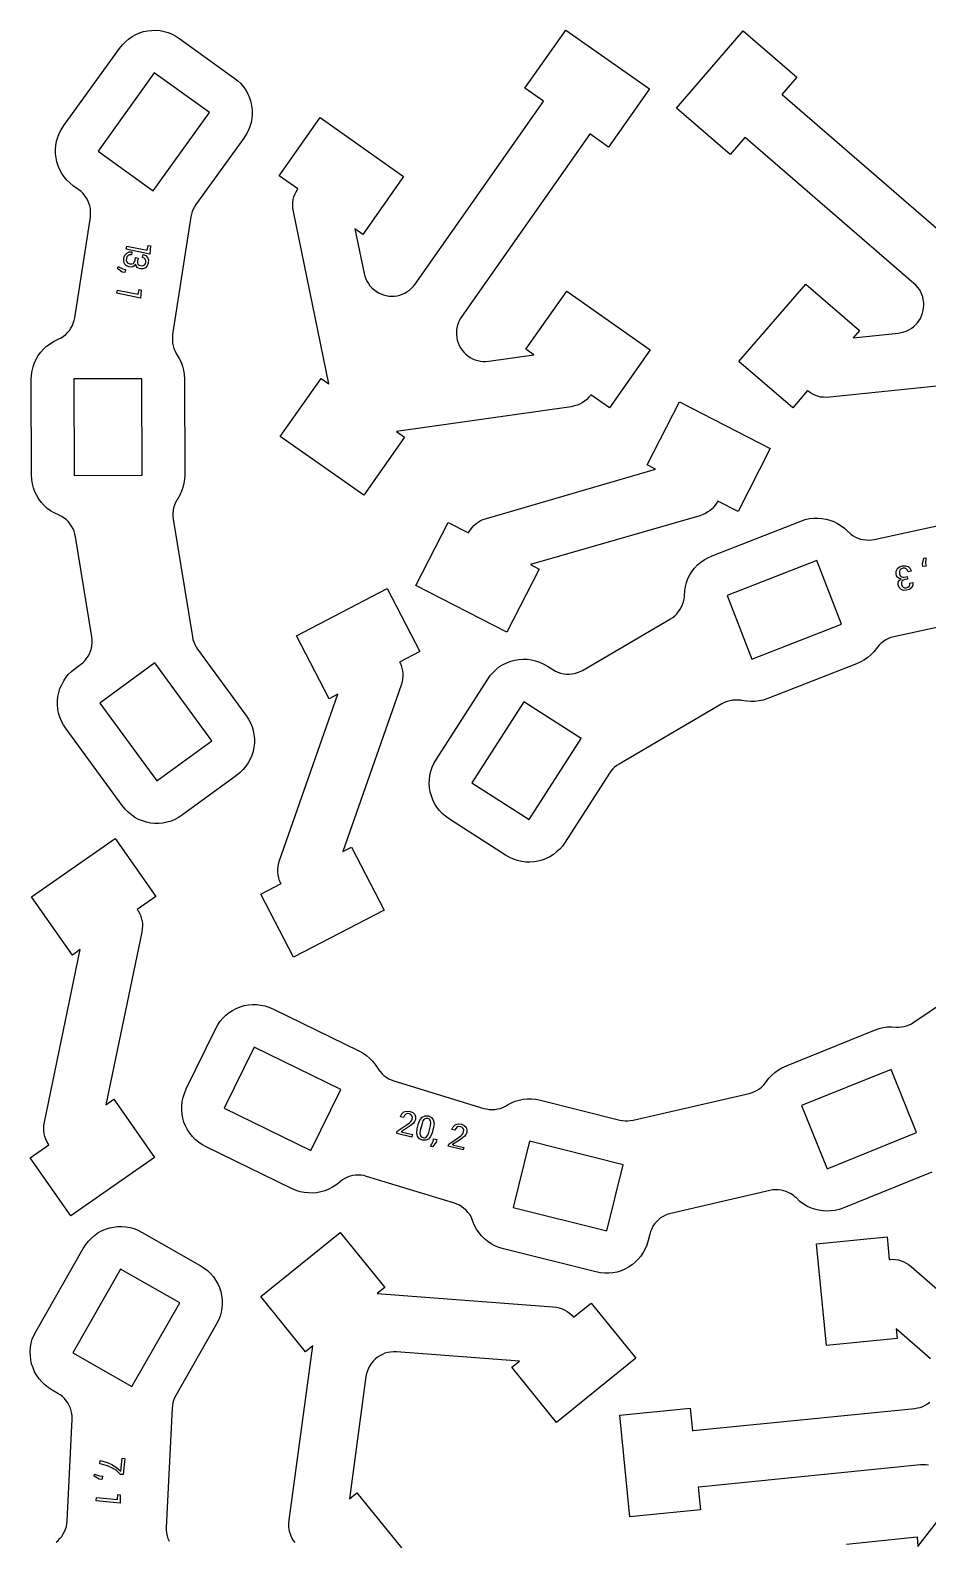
# Model space of a CAD drawing. Header units: millimetres. Extents: x 1 to 270, y 1 to 279.
# Drawn here: x 0.9 to 64.2, y 172.6 to 279.1 of the extents above; entities that cross this region are included whole.
import ezdxf

# ---------------------------------------------------------------- set-up
doc = ezdxf.new("R2010")
doc.units = ezdxf.units.MM

msp = doc.modelspace()

# ---------------------------------------------------------------- linework, layer by layer
at = {"color": 1}
for points in [[(2.59, 245.08), (2.34, 245.23), (2.1, 245.4), (1.89, 245.6), (1.69, 245.82), (1.51, 246.05), (1.36, 246.3), (1.23, 246.57), (1.13, 246.85), (1.06, 247.13), (1.02, 247.42), (1, 247.77), (0.97, 254.47), (0.99, 254.81), (1.03, 255.1), (1.1, 255.39), (1.2, 255.66), (1.32, 255.93), (1.47, 256.18), (1.65, 256.42), (1.85, 256.64), (2.06, 256.84), (2.3, 257.01), (2.55, 257.17), (2.88, 257.33), (2.92, 257.34), (3.09, 257.43), (3.25, 257.54), (3.41, 257.66), (3.54, 257.8), (3.67, 257.95), (3.77, 258.11), (3.87, 258.28), (3.94, 258.46), (4, 258.65), (4.04, 258.84), (5.14, 265.93), (5.16, 266.13), (5.16, 266.33), (5.14, 266.53), (5.1, 266.72), (5.04, 266.91), (4.97, 267.1), (4.87, 267.27), (4.76, 267.44), (4.63, 267.59), (4.49, 267.73), (4.33, 267.86), (3.96, 268.12), (3.69, 268.34), (3.48, 268.54), (3.29, 268.77), (3.13, 269.01), (2.99, 269.27), (2.87, 269.54), (2.78, 269.82), (2.72, 270.11), (2.69, 270.4), (2.68, 270.69), (2.71, 270.98), (2.76, 271.27), (2.84, 271.56), (2.95, 271.83), (3.09, 272.09), (3.27, 272.38), (7.19, 277.81), (7.41, 278.08), (7.61, 278.29), (7.84, 278.48), (8.08, 278.65), (8.34, 278.79), (8.61, 278.91), (8.89, 279), (9.18, 279.06), (9.47, 279.09), (9.76, 279.1), (10.06, 279.07), (10.34, 279.02), (10.63, 278.94), (10.9, 278.83), (11.16, 278.69), (11.45, 278.5), (15.26, 275.75), (15.53, 275.54), (15.74, 275.34), (15.93, 275.11), (16.1, 274.87), (16.24, 274.61), (16.36, 274.34), (16.45, 274.06), (16.51, 273.77), (16.54, 273.48), (16.54, 273.19), (16.52, 272.89), (16.47, 272.6), (16.38, 272.32), (16.28, 272.05), (16.14, 271.79), (15.95, 271.5), (12.58, 266.82), (12.48, 266.66), (12.39, 266.5), (12.32, 266.32), (12.26, 266.14), (12.23, 265.96), (10.94, 257.65), (10.92, 257.45), (10.92, 257.25), (10.94, 257.05), (10.97, 256.86), (11.03, 256.67), (11.11, 256.48), (11.2, 256.31), (11.41, 255.97), (11.54, 255.7), (11.64, 255.42), (11.71, 255.14), (11.76, 254.85), (11.77, 254.51), (11.8, 247.8), (11.78, 247.46), (11.74, 247.17), (11.67, 246.88), (11.57, 246.61), (11.45, 246.34), (11.25, 246.01), (11.24, 245.99), (11.15, 245.82), (11.07, 245.63), (11.01, 245.44), (10.98, 245.25), (10.96, 245.05), (10.96, 244.85), (10.98, 244.65), (12.33, 236.35), (12.37, 236.17), (12.43, 235.99), (12.5, 235.82), (12.59, 235.65), (12.69, 235.49), (16.1, 230.84), (16.29, 230.56), (16.42, 230.3), (16.54, 230.02), (16.62, 229.74), (16.67, 229.45), (16.7, 229.16), (16.7, 228.86), (16.67, 228.57), (16.61, 228.28), (16.52, 228), (16.41, 227.73), (16.27, 227.47), (16.1, 227.23), (15.91, 227), (15.71, 226.8), (15.44, 226.58), (11.64, 223.8), (11.36, 223.61), (11.1, 223.48), (10.83, 223.37), (10.54, 223.28), (10.25, 223.23), (9.96, 223.2), (9.67, 223.2), (9.38, 223.23), (9.09, 223.29), (8.81, 223.38), (8.53, 223.49), (8.28, 223.63), (8.03, 223.8), (7.81, 223.99), (7.6, 224.2), (7.38, 224.46), (3.43, 229.87), (3.24, 230.16), (3.1, 230.42), (2.99, 230.69), (2.9, 230.97), (2.85, 231.26), (2.82, 231.55), (2.82, 231.85), (2.85, 232.14), (2.91, 232.43), (3, 232.71), (3.12, 232.98), (3.26, 233.24), (3.42, 233.48), (3.61, 233.71), (3.82, 233.92), (4.08, 234.13), (4.45, 234.4), (4.61, 234.53), (4.75, 234.67), (4.88, 234.82), (4.99, 234.99), (5.08, 235.16), (5.16, 235.35), (5.21, 235.54), (5.25, 235.74), (5.27, 235.94), (5.27, 236.14), (5.24, 236.34), (4.09, 243.41), (4.05, 243.61), (3.99, 243.79), (3.92, 243.97), (3.82, 244.14), (3.72, 244.3), (3.59, 244.45), (3.45, 244.59), (3.3, 244.71), (3.14, 244.82), (2.97, 244.91), (2.93, 244.92), (2.59, 245.08)], [(21.4, 254.56), (21.96, 254.17), (19.45, 266.33), (19.42, 266.57), (19.41, 266.77), (19.41, 266.97), (19.44, 267.16), (19.49, 267.35), (19.55, 267.53), (19.64, 267.71), (19.74, 267.88), (19.77, 267.93), (18.46, 268.85), (21.34, 272.94), (27.22, 268.8), (24.35, 264.71), (23.79, 265.1), (24.44, 261.96), (24.49, 261.77), (24.55, 261.59), (24.64, 261.41), (24.74, 261.25), (24.85, 261.09), (24.98, 260.95), (25.13, 260.82), (25.28, 260.7), (25.45, 260.6), (25.62, 260.52), (25.8, 260.45), (25.99, 260.4), (26.18, 260.37), (26.38, 260.36), (26.57, 260.37), (26.76, 260.39), (26.95, 260.44), (27.13, 260.5), (27.31, 260.58), (27.48, 260.68), (27.64, 260.79), (27.78, 260.92), (27.91, 261.06), (28.03, 261.21), (37.06, 274.05), (37.09, 274.09), (35.78, 275.01), (38.66, 279.1), (44.55, 274.96), (41.67, 270.87), (40.36, 271.79), (40.33, 271.75), (31.31, 258.91), (31.2, 258.75), (31.11, 258.57), (31.04, 258.39), (30.99, 258.21), (30.96, 258.02), (30.94, 257.82), (30.95, 257.63), (30.97, 257.44), (31.01, 257.25), (31.07, 257.06), (31.14, 256.88), (31.24, 256.71), (31.35, 256.55), (31.47, 256.41), (31.61, 256.27), (31.76, 256.15), (31.92, 256.04), (32.09, 255.95), (32.27, 255.88), (32.46, 255.82), (32.65, 255.78), (32.84, 255.76), (33.03, 255.76), (33.23, 255.78), (36.4, 256.23), (35.85, 256.63), (38.72, 260.72), (44.61, 256.58), (41.74, 252.49), (40.42, 253.41), (40.39, 253.36), (40.26, 253.21), (40.13, 253.07), (39.97, 252.95), (39.81, 252.84), (39.64, 252.75), (39.45, 252.67), (39.27, 252.62), (39.03, 252.57), (26.73, 250.81), (27.29, 250.42), (24.41, 246.33), (18.52, 250.47), (21.4, 254.56)], [(69.61, 254.52), (57.26, 253.23), (57.01, 253.22), (56.82, 253.23), (56.62, 253.25), (56.43, 253.3), (56.25, 253.37), (56.07, 253.45), (55.9, 253.55), (55.74, 253.66), (55.7, 253.71), (54.65, 252.49), (50.86, 255.76), (55.57, 261.21), (59.35, 257.94), (58.91, 257.43), (62.1, 257.76), (62.29, 257.79), (62.48, 257.84), (62.66, 257.9), (62.84, 257.98), (63.01, 258.08), (63.16, 258.2), (63.3, 258.33), (63.44, 258.47), (63.55, 258.63), (63.65, 258.79), (63.74, 258.97), (63.8, 259.15), (63.85, 259.34), (63.88, 259.53), (63.89, 259.72), (63.89, 259.92), (63.86, 260.11), (63.82, 260.3), (63.76, 260.48), (63.68, 260.66), (63.58, 260.82), (63.47, 260.98), (63.34, 261.13), (63.2, 261.26), (51.32, 271.52), (51.28, 271.55), (50.24, 270.34), (46.45, 273.6), (51.15, 279.05), (54.94, 275.79), (53.89, 274.57), (53.93, 274.54), (65.81, 264.29)], [(13.55, 273.29), (9.65, 276.1), (5.68, 270.58), (9.57, 267.78), (13.55, 273.29)], [(8.77, 254.54), (3.97, 254.53), (4, 247.73), (8.8, 247.74), (8.77, 254.54)], [(36.78, 241.13), (34.5, 236.68), (28.09, 239.96), (30.37, 244.41), (31.8, 243.68), (31.82, 243.73), (31.93, 243.9), (32.05, 244.06), (32.18, 244.2), (32.33, 244.33), (32.48, 244.44), (32.65, 244.54), (32.83, 244.62), (33.06, 244.7), (44.99, 248.16), (44.39, 248.47), (46.67, 252.92), (53.07, 249.63), (50.8, 245.18), (49.37, 245.92), (49.34, 245.86), (49.24, 245.69), (49.12, 245.54), (48.99, 245.39), (48.84, 245.26), (48.68, 245.15), (48.51, 245.05), (48.33, 244.97), (48.1, 244.89), (36.17, 241.44), (36.78, 241.13)], [(42.25, 227.28), (42.1, 227.17), (41.97, 227.04), (41.84, 226.89), (41.73, 226.74), (38.62, 221.89), (38.42, 221.61), (38.23, 221.39), (38.01, 221.19), (37.78, 221.01), (37.53, 220.85), (37.27, 220.72), (36.99, 220.62), (36.71, 220.54), (36.42, 220.49), (36.12, 220.47), (35.83, 220.48), (35.54, 220.52), (35.25, 220.58), (34.97, 220.68), (34.7, 220.8), (34.41, 220.97), (30.45, 223.51), (30.17, 223.71), (29.95, 223.9), (29.75, 224.12), (29.57, 224.35), (29.41, 224.6), (29.28, 224.86), (29.18, 225.14), (29.1, 225.42), (29.05, 225.71), (29.03, 226.01), (29.04, 226.3), (29.08, 226.59), (29.15, 226.88), (29.24, 227.16), (29.36, 227.43), (29.53, 227.72), (33.15, 233.36), (33.35, 233.64), (33.55, 233.86), (33.76, 234.07), (33.99, 234.25), (34.24, 234.4), (34.51, 234.53), (34.78, 234.64), (35.06, 234.71), (35.35, 234.76), (35.65, 234.78), (35.94, 234.77), (36.23, 234.73), (36.52, 234.67), (36.8, 234.57), (37.07, 234.45), (37.37, 234.28), (37.75, 234.04), (37.92, 233.94), (38.1, 233.85), (38.29, 233.79), (38.49, 233.75), (38.69, 233.72), (38.89, 233.72), (39.09, 233.74), (39.28, 233.77), (39.48, 233.83), (39.66, 233.9), (39.84, 233.99), (46.03, 237.61), (46.19, 237.72), (46.34, 237.84), (46.48, 237.98), (46.61, 238.13), (46.72, 238.29), (46.81, 238.46), (46.89, 238.63), (46.95, 238.82), (46.99, 239.01), (47.02, 239.2), (47.02, 239.24), (47.04, 239.61), (47.09, 239.9), (47.17, 240.19), (47.27, 240.46), (47.4, 240.72), (47.56, 240.97), (47.74, 241.2), (47.94, 241.42), (48.17, 241.61), (48.41, 241.78), (48.66, 241.93), (48.97, 242.07), (55.22, 244.5), (55.54, 244.61), (55.83, 244.68), (56.12, 244.71), (56.42, 244.72), (56.71, 244.7), (57, 244.65), (57.28, 244.57), (57.56, 244.47), (57.82, 244.34), (58.07, 244.18), (58.3, 244), (58.57, 243.75), (58.6, 243.72), (58.75, 243.59), (58.91, 243.48), (59.08, 243.38), (59.25, 243.3), (59.44, 243.24), (59.63, 243.2), (59.82, 243.18), (60.02, 243.17), (60.21, 243.18), (60.4, 243.22), (67.41, 244.74)], [(58.1, 237.25), (56.35, 241.72), (50.02, 239.26), (51.76, 234.78), (58.1, 237.25)], [(23.55, 221.54), (25.85, 217.1), (19.46, 213.78), (17.16, 218.22), (18.58, 218.96), (18.55, 219.01), (18.48, 219.19), (18.42, 219.38), (18.38, 219.57), (18.36, 219.77), (18.36, 219.96), (18.37, 220.16), (18.41, 220.35), (18.48, 220.58), (22.58, 232.31), (21.98, 231.99), (19.67, 236.43), (26.06, 239.75), (28.36, 235.31), (26.94, 234.57), (26.97, 234.52), (27.05, 234.34), (27.1, 234.15), (27.14, 233.96), (27.16, 233.76), (27.17, 233.57), (27.15, 233.37), (27.11, 233.18), (27.04, 232.94), (22.94, 221.22), (23.55, 221.54)], [(69.99, 238.14), (61.78, 236.35), (61.58, 236.3), (61.4, 236.23), (61.22, 236.14), (61.05, 236.03), (60.89, 235.91), (60.75, 235.77), (60.62, 235.62), (60.37, 235.3), (60.17, 235.09), (59.95, 234.9), (59.71, 234.73), (59.45, 234.58), (59.14, 234.44), (52.9, 232.01), (52.57, 231.9), (52.28, 231.83), (51.99, 231.79), (51.7, 231.79), (51.41, 231.81), (51.03, 231.87), (51.01, 231.88), (50.81, 231.9), (50.61, 231.9), (50.41, 231.89), (50.22, 231.85), (50.02, 231.79), (49.84, 231.72), (49.66, 231.63), (42.41, 227.39), (42.25, 227.28)], [(5.82, 231.68), (9.83, 226.2), (13.71, 229.03), (9.69, 234.52), (5.82, 231.68)], [(39.74, 229.19), (35.7, 231.78), (32.03, 226.06), (36.07, 223.47), (39.74, 229.19)], [(6.8, 203.77), (9.67, 199.67), (3.77, 195.54), (0.9, 199.64), (2.21, 200.56), (2.18, 200.61), (2.08, 200.78), (2, 200.96), (1.93, 201.14), (1.89, 201.33), (1.86, 201.53), (1.85, 201.72), (1.86, 201.92), (1.9, 202.16), (4.43, 214.32), (3.87, 213.93), (1, 218.02), (6.9, 222.15), (9.76, 218.06), (8.45, 217.14), (8.49, 217.09), (8.59, 216.92), (8.67, 216.74), (8.73, 216.56), (8.78, 216.37), (8.81, 216.17), (8.81, 215.98), (8.8, 215.78), (8.76, 215.54), (6.24, 203.38), (6.8, 203.77)], [(22.45, 197.72), (22.2, 197.56), (21.94, 197.42), (21.67, 197.31), (21.38, 197.23), (21.09, 197.18), (20.8, 197.15), (20.51, 197.16), (20.21, 197.19), (19.93, 197.25), (19.65, 197.34), (19.33, 197.47), (13.31, 200.41), (13.01, 200.58), (12.76, 200.74), (12.54, 200.93), (12.33, 201.14), (12.15, 201.37), (11.99, 201.62), (11.85, 201.88), (11.74, 202.15), (11.66, 202.44), (11.61, 202.73), (11.58, 203.02), (11.59, 203.31), (11.62, 203.6), (11.68, 203.89), (11.77, 204.17), (11.9, 204.49), (13.97, 208.71), (14.13, 209.02), (14.3, 209.26), (14.49, 209.48), (14.7, 209.69), (14.93, 209.87), (15.17, 210.03), (15.43, 210.17), (15.71, 210.28), (15.99, 210.36), (16.28, 210.41), (16.57, 210.44), (16.87, 210.44), (17.16, 210.4), (17.45, 210.34), (17.73, 210.25), (18.04, 210.12), (24.07, 207.18), (24.37, 207.01), (24.61, 206.85), (24.83, 206.66), (25.04, 206.45), (25.22, 206.22), (25.43, 205.9), (25.44, 205.88), (25.56, 205.72), (25.69, 205.57), (25.84, 205.43), (26, 205.32), (26.17, 205.21), (26.35, 205.13), (26.53, 205.06), (32.87, 203.12), (33.06, 203.08), (33.26, 203.05), (33.45, 203.04), (33.65, 203.05), (33.84, 203.08), (34.04, 203.12), (34.22, 203.19), (34.4, 203.27), (34.55, 203.36), (34.82, 203.51), (35.09, 203.62), (35.37, 203.71), (35.66, 203.76), (35.95, 203.79), (36.25, 203.79), (36.54, 203.77), (36.88, 203.7), (42.47, 202.3), (42.65, 202.27), (42.84, 202.25), (43.03, 202.25), (43.22, 202.26), (43.4, 202.3), (51.59, 204.18), (51.79, 204.24), (51.97, 204.31), (52.15, 204.4), (52.32, 204.51), (52.47, 204.64), (52.62, 204.78), (52.74, 204.93), (52.98, 205.25), (53.18, 205.46), (53.4, 205.66), (53.64, 205.83), (53.89, 205.98), (54.21, 206.13), (60.42, 208.64), (60.74, 208.75), (61.03, 208.82), (61.32, 208.86), (61.62, 208.87), (61.95, 208.85), (62.13, 208.85), (62.32, 208.86), (62.5, 208.9), (62.68, 208.94), (62.86, 209.01), (63.02, 209.09), (63.18, 209.19), (68.81, 212.99)], [(16.68, 207.44), (14.58, 203.13), (20.69, 200.15), (22.79, 204.46), (16.68, 207.44)], [(55.28, 203.33), (57.08, 198.87), (63.39, 201.42), (61.59, 205.87), (55.28, 203.33)], [(36.1, 200.8), (34.94, 196.14), (41.54, 194.5), (42.7, 199.15), (36.1, 200.8)], [(64.46, 198.62), (58.25, 196.11), (57.93, 196), (57.64, 195.93), (57.35, 195.89), (57.06, 195.88), (56.76, 195.89), (56.47, 195.94), (56.19, 196.01), (55.91, 196.12), (55.65, 196.24), (55.39, 196.4), (55.16, 196.57), (54.89, 196.83), (54.86, 196.85), (54.71, 196.98), (54.55, 197.09), (54.38, 197.18), (54.2, 197.26), (54.02, 197.32), (53.83, 197.36), (53.63, 197.38), (53.44, 197.38), (53.24, 197.37), (53.05, 197.33), (46.06, 195.72), (45.87, 195.67), (45.69, 195.6), (45.51, 195.5), (45.34, 195.4), (45.18, 195.27), (45.04, 195.13), (44.91, 194.98), (44.8, 194.81), (44.71, 194.64), (44.63, 194.45), (44.57, 194.26), (44.46, 193.82), (44.36, 193.49), (44.25, 193.22), (44.11, 192.96), (43.95, 192.71), (43.76, 192.49), (43.55, 192.28), (43.33, 192.09), (43.08, 191.93), (42.82, 191.79), (42.55, 191.68), (42.27, 191.59), (41.98, 191.53), (41.69, 191.5), (41.4, 191.5), (41.1, 191.53), (40.77, 191.6), (34.26, 193.22), (33.93, 193.32), (33.66, 193.43), (33.4, 193.57), (33.16, 193.73), (32.93, 193.92), (32.72, 194.13), (32.54, 194.35), (32.37, 194.6), (32.23, 194.86), (32.11, 195.15), (32.06, 195.29), (31.98, 195.47), (31.88, 195.64), (31.76, 195.79), (31.63, 195.94), (31.48, 196.07), (31.33, 196.19), (31.16, 196.29), (30.98, 196.37), (30.8, 196.44), (24.6, 198.33), (24.41, 198.38), (24.22, 198.41), (24.03, 198.42), (23.83, 198.41), (23.64, 198.38), (23.45, 198.34), (23.27, 198.27), (23.09, 198.19), (22.92, 198.09), (22.77, 197.98), (22.74, 197.95), (22.45, 197.72)], [(2.72, 172.55), (2.86, 172.67), (3, 172.81), (3.12, 172.96), (3.23, 173.13), (3.32, 173.3), (3.39, 173.48), (3.45, 173.66), (3.49, 173.85), (3.51, 174.05), (3.85, 181.21), (3.85, 181.41), (3.83, 181.61), (3.79, 181.81), (3.73, 182), (3.65, 182.18), (3.56, 182.36), (3.44, 182.52), (3.31, 182.67), (3.17, 182.81), (3.01, 182.94), (2.85, 183.04), (2.45, 183.27), (2.16, 183.45), (1.93, 183.64), (1.72, 183.84), (1.53, 184.06), (1.36, 184.3), (1.21, 184.56), (1.1, 184.83), (1, 185.11), (0.94, 185.4), (0.91, 185.69), (0.9, 185.98), (0.92, 186.28), (0.97, 186.57), (1.05, 186.85), (1.16, 187.12), (1.32, 187.43), (4.64, 193.25), (4.82, 193.54), (5.01, 193.77), (5.21, 193.98), (5.43, 194.17), (5.67, 194.34), (5.93, 194.49), (6.2, 194.6), (6.48, 194.7), (6.77, 194.76), (7.06, 194.79), (7.35, 194.8), (7.65, 194.78), (7.94, 194.73), (8.22, 194.65), (8.49, 194.54), (8.8, 194.38), (12.88, 192.05), (13.17, 191.87), (13.4, 191.69), (13.62, 191.48), (13.81, 191.26), (13.97, 191.02), (14.12, 190.76), (14.24, 190.49), (14.33, 190.21), (14.39, 189.93), (14.43, 189.63), (14.43, 189.34), (14.41, 189.05), (14.36, 188.76), (14.28, 188.47), (14.17, 188.2), (14.02, 187.89), (11.16, 182.89), (11.07, 182.72), (11, 182.54), (10.95, 182.36), (10.92, 182.18), (10.9, 181.99), (10.49, 173.59), (10.49, 173.39), (10.51, 173.2), (10.55, 173), (10.61, 172.81), (10.69, 172.63)], [(19.57, 172.52), (19.45, 172.68), (19.35, 172.86), (19.27, 173.04), (19.2, 173.24), (19.16, 173.44), (19.13, 173.64), (19.13, 173.84), (19.15, 174.1), (20.83, 186.4), (20.3, 185.97), (17.16, 189.86), (22.76, 194.38), (25.9, 190.5), (25.37, 190.07), (37.75, 189.14), (38.01, 189.11), (38.2, 189.06), (38.4, 189), (38.58, 188.91), (38.76, 188.81), (38.92, 188.69), (39.07, 188.55), (39.21, 188.4), (40.45, 189.4), (43.6, 185.52), (38, 180.99), (34.86, 184.88), (35.39, 185.31), (26.71, 185.96), (26.5, 185.96), (26.3, 185.95), (26.11, 185.91), (25.91, 185.86), (25.73, 185.78), (25.55, 185.69), (25.38, 185.58), (25.22, 185.45), (25.08, 185.31), (24.95, 185.16), (24.84, 184.99), (24.74, 184.81), (24.67, 184.62), (24.61, 184.43), (24.57, 184.23), (23.4, 175.61), (23.93, 176.04), (27.07, 172.15)], [(64.37, 185.48), (61.95, 187.59), (62.02, 186.91), (57.04, 186.41), (56.33, 193.57), (61.3, 194.07), (61.46, 192.48), (61.52, 192.48), (61.72, 192.49), (61.91, 192.47), (62.11, 192.44), (62.29, 192.38), (62.48, 192.31), (62.65, 192.22), (62.82, 192.12), (63.01, 191.97), (72.38, 183.81)], [(11.44, 189.42), (7.27, 191.8), (3.9, 185.9), (8.06, 183.52), (11.44, 189.42)], [(64.23, 177.97), (64.04, 178), (63.85, 178.01), (63.66, 178), (48.04, 176.44), (47.99, 176.43), (48.15, 174.84), (43.17, 174.34), (42.46, 181.51), (47.43, 182), (47.59, 180.41), (47.64, 180.42), (63.26, 181.98), (63.45, 182.01), (63.64, 182.05), (63.82, 182.12), (64, 182.2), (64.16, 182.3), (64.32, 182.42)], [(58.44, 172.42), (63.42, 172.92), (63.48, 172.24), (65.44, 174.79)]]:
    msp.add_lwpolyline(points, dxfattribs=at)
at = {"color": 0}
for points in [[(8.46, 262.71), (8.49, 262.62), (8.57, 262.55), (8.69, 262.51), (8.82, 262.5), (8.92, 262.54), (9, 262.61), (9.04, 262.73), (9.05, 262.85), (9.01, 262.96), (8.93, 263.04), (8.82, 263.08), (8.87, 263.3), (8.87, 263.3), (9.04, 263.23), (9.17, 263.09), (9.23, 262.91), (9.22, 262.69), (9.15, 262.49), (9.02, 262.35), (8.85, 262.28), (8.64, 262.28), (8.54, 262.32), (8.45, 262.39), (8.37, 262.49), (8.33, 262.61), (8.24, 262.5), (8.13, 262.43), (8.01, 262.41), (7.88, 262.42), (7.68, 262.5), (7.55, 262.64), (7.49, 262.83), (7.5, 263.05), (7.58, 263.25), (7.7, 263.4), (7.87, 263.48), (8.07, 263.48), (8.07, 263.47), (8.03, 263.26), (7.91, 263.26), (7.8, 263.22), (7.72, 263.14), (7.68, 263.01), (7.67, 262.88), (7.71, 262.77), (7.79, 262.69), (7.92, 262.64), (8.06, 262.63), (8.17, 262.67), (8.24, 262.75), (8.29, 262.88), (8.33, 263.08), (8.51, 263.04), (8.46, 262.84), (8.46, 262.71)], [(9.15, 263.59), (9.22, 263.93), (9.38, 263.9), (9.33, 263.32), (7.66, 263.67), (7.7, 263.89), (9.15, 263.59)], [(7.09, 262.44), (7.44, 262.28), (7.62, 262.24), (7.58, 262.02), (7.38, 262.06), (7.06, 262.31), (7.09, 262.44)], [(8.5, 260.49), (8.57, 260.83), (8.73, 260.79), (8.68, 260.21), (7.01, 260.56), (7.05, 260.79), (8.5, 260.49)], [(63.9, 241.89), (64.04, 241.91), (64.02, 241.53), (64.05, 241.34), (63.82, 241.3), (63.79, 241.5), (63.9, 241.89)], [(62.43, 240.35), (62.35, 240.27), (62.32, 240.18), (62.32, 240.05), (62.36, 239.93), (62.43, 239.85), (62.53, 239.8), (62.65, 239.8), (62.77, 239.84), (62.85, 239.92), (62.9, 240.02), (62.9, 240.14), (63.12, 240.17), (63.12, 240.17), (63.12, 239.99), (63.04, 239.82), (62.89, 239.69), (62.68, 239.63), (62.47, 239.62), (62.29, 239.69), (62.16, 239.82), (62.09, 240.02), (62.09, 240.13), (62.12, 240.24), (62.19, 240.34), (62.29, 240.43), (62.15, 240.47), (62.05, 240.55), (61.98, 240.65), (61.94, 240.78), (61.95, 240.99), (62.03, 241.16), (62.19, 241.29), (62.4, 241.36), (62.61, 241.36), (62.8, 241.3), (62.94, 241.17), (63, 240.98), (63, 240.98), (62.78, 240.94), (62.74, 241.06), (62.66, 241.14), (62.56, 241.18), (62.43, 241.18), (62.3, 241.14), (62.21, 241.06), (62.17, 240.96), (62.17, 240.82), (62.21, 240.69), (62.28, 240.6), (62.38, 240.56), (62.52, 240.56), (62.72, 240.6), (62.75, 240.42), (62.55, 240.39), (62.43, 240.35)], [(26.78, 201.51), (27.47, 201.98), (27.63, 202.1), (27.73, 202.19), (27.8, 202.28), (27.83, 202.37), (27.84, 202.49), (27.81, 202.6), (27.74, 202.69), (27.64, 202.73), (27.49, 202.75), (27.37, 202.71), (27.28, 202.62), (27.22, 202.48), (27.01, 202.53), (27.01, 202.54), (27.09, 202.73), (27.24, 202.87), (27.44, 202.93), (27.69, 202.91), (27.88, 202.83), (28.01, 202.69), (28.07, 202.52), (28.06, 202.33), (28, 202.2), (27.91, 202.07), (27.78, 201.96), (27.61, 201.84), (27.06, 201.47), (27.06, 201.47), (27.86, 201.27), (27.81, 201.09), (26.74, 201.36), (26.78, 201.51)], [(29.13, 201.14), (28.98, 200.96), (28.78, 200.87), (28.55, 200.89), (28.34, 200.98), (28.2, 201.15), (28.15, 201.38), (28.18, 201.67), (28.28, 202.06), (28.39, 202.33), (28.54, 202.51), (28.74, 202.6), (28.97, 202.59), (29.18, 202.49), (29.31, 202.32), (29.37, 202.09), (29.33, 201.8), (29.24, 201.41), (29.13, 201.14)], [(29.15, 202.1), (29.13, 202.25), (29.05, 202.35), (28.93, 202.41), (28.79, 202.42), (28.67, 202.36), (28.58, 202.24), (28.52, 202.06), (28.4, 201.57), (28.37, 201.38), (28.39, 201.23), (28.47, 201.12), (28.59, 201.06), (28.73, 201.05), (28.84, 201.11), (28.93, 201.23), (29, 201.42), (29.12, 201.9), (29.15, 202.1)], [(30.4, 200.61), (31.09, 201.08), (31.25, 201.19), (31.35, 201.29), (31.41, 201.38), (31.45, 201.47), (31.46, 201.59), (31.43, 201.7), (31.36, 201.78), (31.26, 201.83), (31.11, 201.85), (30.99, 201.81), (30.9, 201.71), (30.84, 201.58), (30.63, 201.63), (30.63, 201.64), (30.71, 201.83), (30.86, 201.96), (31.06, 202.03), (31.31, 202.01), (31.5, 201.92), (31.63, 201.79), (31.69, 201.61), (31.68, 201.42), (31.62, 201.29), (31.53, 201.17), (31.4, 201.06), (31.23, 200.94), (30.68, 200.57), (30.68, 200.56), (31.48, 200.37), (31.43, 200.19), (30.36, 200.46), (30.4, 200.61)], [(29.13, 200.45), (29.3, 200.79), (29.34, 200.98), (29.57, 200.92), (29.52, 200.73), (29.26, 200.42), (29.13, 200.45)], [(6.66, 177.8), (6.36, 177.93), (5.99, 178.03), (5.81, 178.07), (5.83, 178.3), (6.02, 178.26), (6.39, 178.15), (6.71, 178), (7.01, 177.8), (7.29, 177.55), (7.38, 178.47), (7.57, 178.45), (7.45, 177.31), (7.27, 177.32), (6.95, 177.62), (6.66, 177.8)], [(5.42, 177.2), (5.43, 177.34), (5.79, 177.22), (5.99, 177.2), (5.96, 176.97), (5.76, 176.99), (5.42, 177.2)], [(7.05, 175.55), (7.08, 175.9), (7.24, 175.88), (7.25, 175.3), (5.55, 175.47), (5.57, 175.7), (7.05, 175.55)]]:
    msp.add_lwpolyline(points, dxfattribs=at)

doc.saveas('drawing.dxf')
